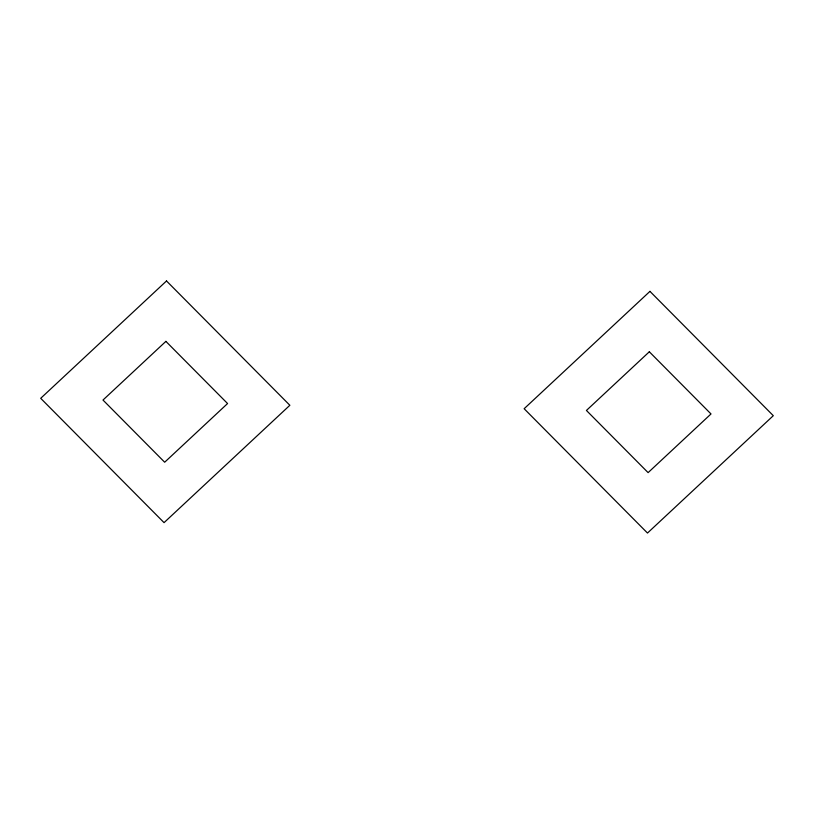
<?xml version="1.0" encoding="UTF-8"?>
<svg xmlns="http://www.w3.org/2000/svg" width="814" height="814" viewBox="0 0 814 814"><rect width="100%" height="100%" fill="white"/><g stroke="black" fill="none" stroke-linecap="round" stroke-linejoin="round"><path stroke-width="1.22" d="M166.514 280.952L40.7 398.311L164.052 522.639L289.865 405.28L166.514 280.952M165.893 341.371L102.991 400.05L164.672 462.22L227.574 403.541L165.893 341.371M649.948 291.361L524.135 408.72L647.486 533.048L773.3 415.689L649.948 291.361M649.328 351.78L586.426 410.459L648.107 472.629L711.009 413.95L649.328 351.78"/></g></svg>
